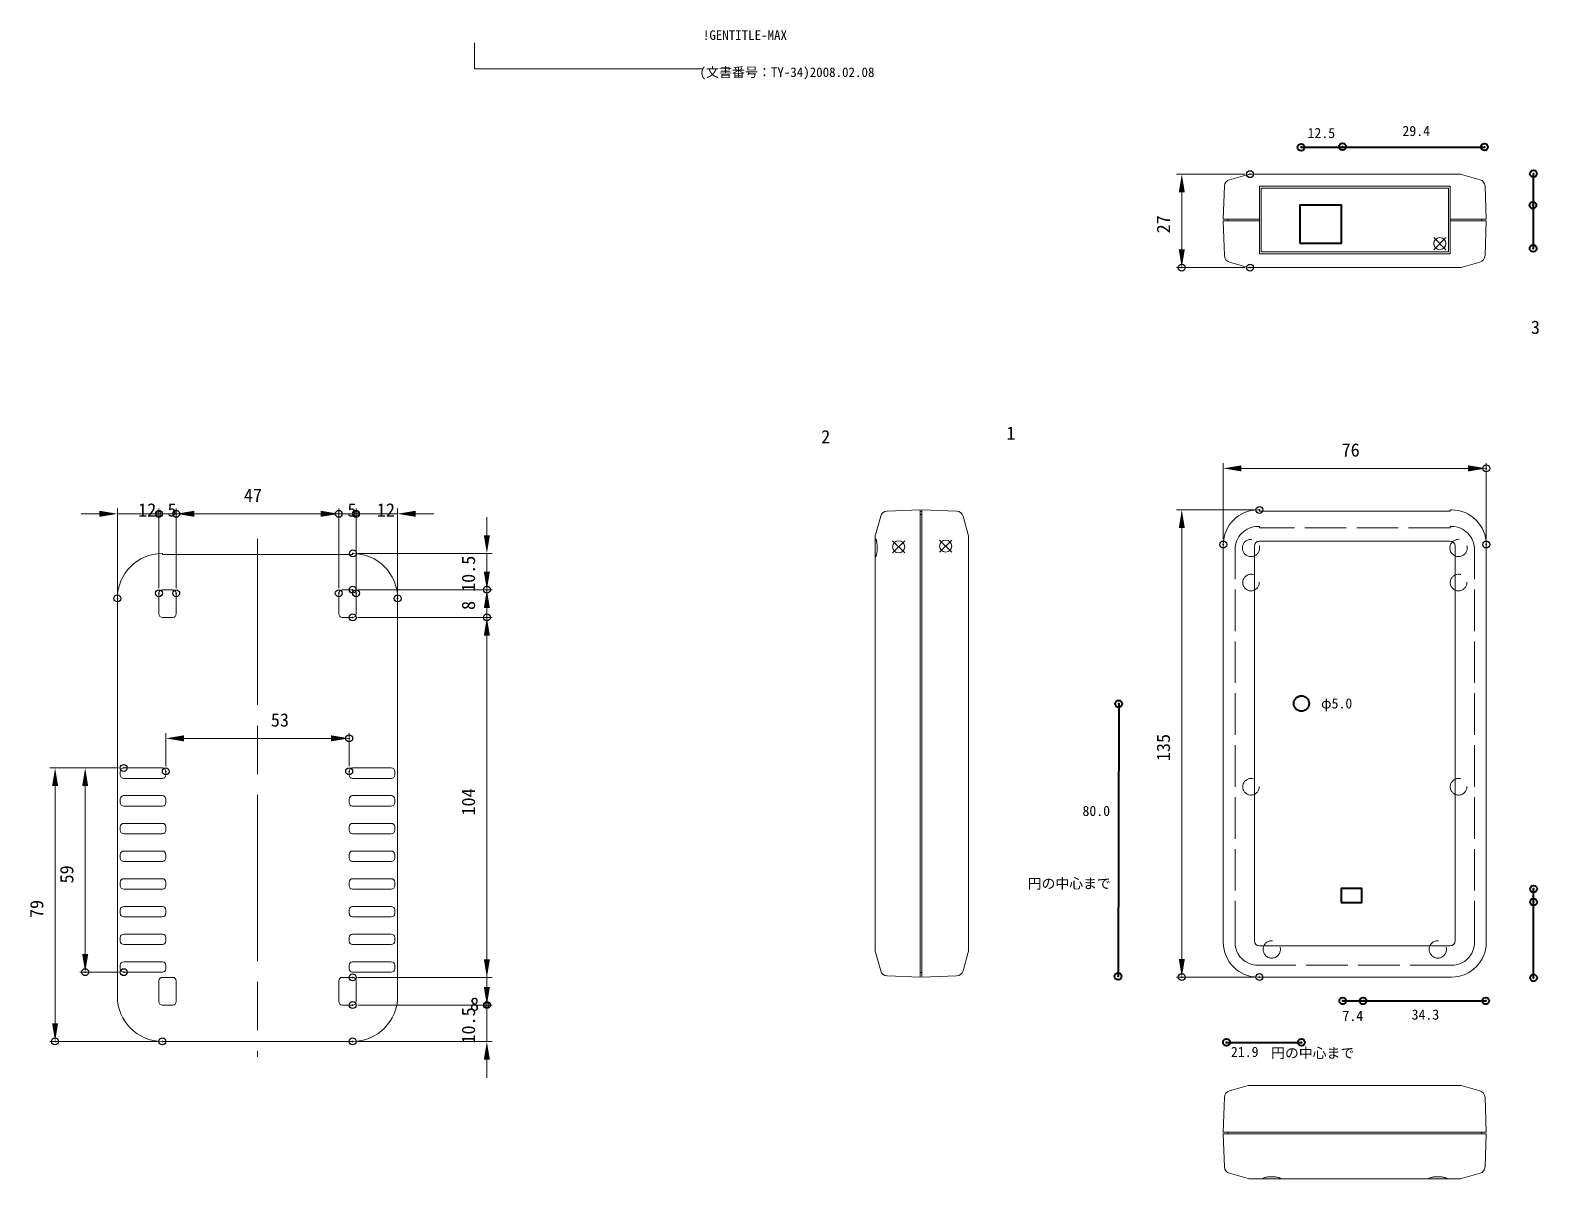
# Model space of a CAD drawing. Units: millimetres at full size, sheet at 1:4. Extents: x -960 to 1181, y -619 to 214.
# Drawn here: x -194.4 to 241.6, y -118.3 to 213.6 of the extents above; entities that cross this region are included whole.
import ezdxf
from ezdxf.enums import TextEntityAlignment as Align

# ---------------------------------------------------------------- set-up
doc = ezdxf.new("R2010")
doc.units = ezdxf.units.MM
doc.header["$LTSCALE"] = 4
doc.header["$PDMODE"] = 32
doc.header["$PDSIZE"] = 2
for name, pattern in [('CHAIN', [18.5, 12, -1.5, 3.5, -1.5]), ('USER2', [9, 6, -0.75, 1.5, -0.75]), ('USER3', [3.75, 3, -0.75])]:
    doc.linetypes.add(name, pattern=pattern)
for name, color, linetype, lineweight in [('0-0_0', 7, 'Continuous', 35), ('0-1_AM_5', 3, 'Continuous', 18), ('0-5_ｼﾘｺﾝｶﾊ__', 7, 'Continuous', 18), ('0-B_AM_7', 4, 'USER2', 18), ('0-D_上ｶﾊ__', 7, 'Continuous', 18), ('0-E_下ｶﾊ__', 2, 'Continuous', 18), ('0-F_ﾊ_ﾈﾙ', 5, 'Continuous', 18), ('1-1_上ｶﾊ__0', 7, 'USER3', 18), ('1-2_AM_12', 4, 'Continuous', 18)]:
    doc.layers.add(name, color=color, linetype=linetype, lineweight=lineweight)
doc.layers.add('0-C_DEFPOINTS', color=7, linetype='Continuous')
doc.styles.add('ＭＳ ゴシック', font='')
doc.styles.get('ＭＳ ゴシック').set_extended_font_data('MS Gothic')

# ---------------------------------------------------------------- blocks, each defined once
blk = doc.blocks.new('TK-A3')
at = {"layer": '0-0_0', "lineweight": 18}
for p, q in [((359, 280), (359, 275)), ((359, 275), (403, 275))]:
    blk.add_line(p, q, dxfattribs=at)
at = {"layer": '0-0_0', "style": 'ＭＳ ゴシック'}
for s, p in [('!GENTITLE-MAX', (403, 280)), ('(文書番号：TY-34)2008.02.08', (402.359, 272.859))]:
    blk.add_text(s, height=1.833, dxfattribs=at).set_placement(p, align=Align.BOTTOM_LEFT)
blk = doc.blocks.new('U183')
at = {"layer": '0-1_AM_5', "color": 7, "style": 'ＭＳ ゴシック'}
blk.add_text('76', height=3.849, dxfattribs=at).set_placement((788.384, 300.166), align=Align.BOTTOM_LEFT)
blk = doc.blocks.new('D26')
at = {"layer": '0-1_AM_5'}
for p, q in [((754.189, 277.422), (754.189, 299.416)), ((759.439, 297.916), (824.939, 297.916)), ((830.189, 277.422), (830.189, 299.416))]:
    blk.add_line(p, q, dxfattribs=at)
at = {"layer": '0-1_AM_5', "color": 7}
for points in [[(759.439, 298.791), (759.439, 297.041), (754.189, 297.916)], [(824.939, 298.791), (824.939, 297.041), (830.189, 297.916)]]:
    blk.add_solid(points, dxfattribs=at)
at = {"layer": '0-C_DEFPOINTS'}
for p in [(830.189, 297.916), (754.189, 275.922), (830.189, 275.922)]:
    blk.add_point(p, dxfattribs=at)
at = {"layer": '0-0_0'}
blk.add_blockref('U183', (0, 0), dxfattribs=at)
blk = doc.blocks.new('U184')
at = {"layer": '0-1_AM_5', "color": 7, "style": 'ＭＳ ゴシック'}
blk.add_text('135', height=3.849, rotation=90, dxfattribs=at).set_placement((739.939, 213.319), align=Align.BOTTOM_LEFT)
blk = doc.blocks.new('D27')
at = {"layer": '0-1_AM_5'}
for p, q in [((763.139, 285.916), (740.689, 285.916)), ((742.189, 280.666), (742.189, 156.166)), ((763.139, 150.916), (740.689, 150.916))]:
    blk.add_line(p, q, dxfattribs=at)
at = {"layer": '0-1_AM_5', "color": 7}
for points in [[(741.314, 280.666), (743.064, 280.666), (742.189, 285.916)], [(741.314, 156.166), (743.064, 156.166), (742.189, 150.916)]]:
    blk.add_solid(points, dxfattribs=at)
at = {"layer": '0-C_DEFPOINTS'}
for p in [(764.639, 285.916), (742.189, 150.916), (764.639, 150.916)]:
    blk.add_point(p, dxfattribs=at)
at = {"layer": '0-0_0'}
blk.add_blockref('U184', (0, 0), dxfattribs=at)
blk = doc.blocks.new('U185')
at = {"layer": '0-1_AM_5', "color": 7, "style": 'ＭＳ ゴシック'}
blk.add_text('27', height=3.849, rotation=90, dxfattribs=at).set_placement((739.939, 365.819), align=Align.BOTTOM_LEFT)
blk = doc.blocks.new('D28')
at = {"layer": '0-1_AM_5'}
for p, q in [((760.42, 382.928), (740.689, 382.928)), ((742.189, 377.678), (742.189, 361.178)), ((760.438, 355.928), (740.689, 355.928))]:
    blk.add_line(p, q, dxfattribs=at)
at = {"layer": '0-1_AM_5', "color": 7}
for points in [[(741.314, 377.678), (743.064, 377.678), (742.189, 382.928)], [(741.314, 361.178), (743.064, 361.178), (742.189, 355.928)]]:
    blk.add_solid(points, dxfattribs=at)
at = {"layer": '0-C_DEFPOINTS'}
for p in [(761.92, 382.928), (742.189, 355.928), (761.938, 355.928)]:
    blk.add_point(p, dxfattribs=at)
at = {"layer": '0-0_0'}
blk.add_blockref('U185', (0, 0), dxfattribs=at)
blk = doc.blocks.new('S17')
at = {"layer": '1-2_AM_12'}
for p, q in [((671.974, 444.341), (675.474, 447.841)), ((671.974, 447.841), (675.474, 444.341))]:
    blk.add_line(p, q, dxfattribs=at)
blk.add_circle((673.724, 446.091), 1.75, dxfattribs=at)
blk = doc.blocks.new('S18')
at = {"layer": '1-2_AM_12'}
for p, q in [((658.374, 444.128), (661.874, 447.628)), ((658.374, 447.628), (661.874, 444.128))]:
    blk.add_line(p, q, dxfattribs=at)
blk.add_circle((660.124, 445.878), 1.75, dxfattribs=at)
blk = doc.blocks.new('S20')
at = {"layer": '1-2_AM_12'}
for p, q in [((777.812, 492.207), (781.312, 495.707)), ((777.812, 495.707), (781.312, 492.207))]:
    blk.add_line(p, q, dxfattribs=at)
blk.add_circle((779.562, 493.957), 1.75, dxfattribs=at)
blk = doc.blocks.new('U146')
at = {"layer": '0-1_AM_5', "color": 7, "style": 'ＭＳ ゴシック'}
blk.add_text('3', height=2.566, dxfattribs=at).set_placement((797.256, 475.683), align=Align.BOTTOM_LEFT)
blk = doc.blocks.new('S22')
at = {"layer": '0-0_0'}
blk.add_blockref('U146', (0, 0), dxfattribs=at)
blk = doc.blocks.new('U147')
at = {"layer": '0-1_AM_5', "color": 7, "style": 'ＭＳ ゴシック'}
blk.add_text('1', height=2.566, dxfattribs=at).set_placement((685.439, 465.762), align=Align.BOTTOM_LEFT)
blk = doc.blocks.new('S23')
at = {"layer": '0-0_0'}
blk.add_blockref('U147', (0, 0), dxfattribs=at)
blk = doc.blocks.new('U148')
at = {"layer": '0-1_AM_5', "color": 7, "style": 'ＭＳ ゴシック'}
blk.add_text('2', height=2.566, dxfattribs=at).set_placement((645.21, 465.038), align=Align.BOTTOM_LEFT)
blk = doc.blocks.new('S24')
at = {"layer": '0-0_0'}
blk.add_blockref('U148', (0, 0), dxfattribs=at)
blk = doc.blocks.new('GENDOT')
at = {"layer": '0-0_0', "lineweight": 18}
blk.add_line((0, 0), (-1, 0), dxfattribs=at)
blk.add_circle((0, 0), 0.125, dxfattribs=at)
blk.add_circle((0, 0), 0.125, dxfattribs=at)
blk = doc.blocks.new('D39')
at = {"layer": '0-1_AM_5'}
for p, q in [((429.262, 284.788), (424.012, 284.788)), ((434.512, 261.843), (434.512, 286.288)), ((434.512, 284.788), (446.512, 284.788)), ((446.512, 263.343), (446.512, 286.288)), ((451.762, 284.788), (457.012, 284.788))]:
    blk.add_line(p, q, dxfattribs=at)
at = {"layer": '0-1_AM_5', "color": 7}
blk.add_solid([(429.262, 285.663), (429.262, 283.913), (434.512, 284.788)], dxfattribs=at)
at = {"layer": '0-C_DEFPOINTS'}
for p in [(446.512, 284.788), (446.512, 261.843), (434.512, 260.343)]:
    blk.add_point(p, dxfattribs=at)
at = {"layer": '0-1_AM_5', "xscale": 5.25, "yscale": 5.25, "rotation": 180}
blk.add_blockref('GENDOT', (446.512, 284.788), dxfattribs=at)
at = {"layer": '0-1_AM_5', "color": 7, "style": 'ＭＳ ゴシック'}
blk.add_text('12', height=3.849, dxfattribs=at).set_placement((440.512, 282.838), align=Align.BOTTOM_LEFT)
blk = doc.blocks.new('D40')
at = {"layer": '0-1_AM_5'}
for p, q in [((441.262, 284.788), (436.012, 284.788)), ((446.512, 263.343), (446.512, 286.288)), ((451.512, 284.788), (446.512, 284.788)), ((451.512, 263.343), (451.512, 286.288)), ((456.762, 284.788), (462.012, 284.788))]:
    blk.add_line(p, q, dxfattribs=at)
at = {"layer": '0-1_AM_5', "color": 7}
blk.add_solid([(456.762, 285.663), (456.762, 283.913), (451.512, 284.788)], dxfattribs=at)
at = {"layer": '0-C_DEFPOINTS'}
for p in [(446.512, 284.788), (446.512, 261.843), (451.512, 261.843)]:
    blk.add_point(p, dxfattribs=at)
at = {"layer": '0-1_AM_5', "xscale": 5.25, "yscale": 5.25}
blk.add_blockref('GENDOT', (446.512, 284.788), dxfattribs=at)
at = {"layer": '0-1_AM_5', "color": 7, "style": 'ＭＳ ゴシック'}
blk.add_text('5', height=3.849, dxfattribs=at).set_placement((449.012, 282.838), align=Align.BOTTOM_LEFT)
blk = doc.blocks.new('U168')
at = {"layer": '0-1_AM_5', "color": 7, "style": 'ＭＳ ゴシック'}
blk.add_text('47', height=3.849, dxfattribs=at).set_placement((471.075, 287.038), align=Align.BOTTOM_LEFT)
blk = doc.blocks.new('D41')
at = {"layer": '0-1_AM_5'}
for p, q in [((451.512, 263.343), (451.512, 286.288)), ((493.262, 284.788), (456.762, 284.788)), ((498.512, 263.343), (498.512, 286.288))]:
    blk.add_line(p, q, dxfattribs=at)
at = {"layer": '0-1_AM_5', "color": 7}
for points in [[(456.762, 285.663), (456.762, 283.913), (451.512, 284.788)], [(493.262, 285.663), (493.262, 283.913), (498.512, 284.788)]]:
    blk.add_solid(points, dxfattribs=at)
at = {"layer": '0-C_DEFPOINTS'}
for p in [(451.512, 284.788), (451.512, 261.843), (498.512, 261.843)]:
    blk.add_point(p, dxfattribs=at)
at = {"layer": '0-0_0'}
blk.add_blockref('U168', (0, 0), dxfattribs=at)
blk = doc.blocks.new('D42')
at = {"layer": '0-1_AM_5'}
for p, q in [((493.262, 284.788), (488.012, 284.788)), ((498.512, 263.343), (498.512, 286.288)), ((503.512, 284.788), (498.512, 284.788)), ((503.512, 263.343), (503.512, 286.288)), ((508.762, 284.788), (514.012, 284.788))]:
    blk.add_line(p, q, dxfattribs=at)
at = {"layer": '0-1_AM_5', "color": 7}
blk.add_solid([(493.262, 285.663), (493.262, 283.913), (498.512, 284.788)], dxfattribs=at)
at = {"layer": '0-C_DEFPOINTS'}
for p in [(498.512, 284.788), (498.512, 261.843), (503.512, 261.843)]:
    blk.add_point(p, dxfattribs=at)
at = {"layer": '0-1_AM_5', "xscale": 5.25, "yscale": 5.25, "rotation": 180}
blk.add_blockref('GENDOT', (503.512, 284.788), dxfattribs=at)
at = {"layer": '0-1_AM_5', "color": 7, "style": 'ＭＳ ゴシック'}
blk.add_text('5', height=3.849, dxfattribs=at).set_placement((501.012, 282.838), align=Align.BOTTOM_LEFT)
blk = doc.blocks.new('D43')
at = {"layer": '0-1_AM_5'}
for p, q in [((498.262, 284.788), (493.012, 284.788)), ((503.512, 263.343), (503.512, 286.288)), ((515.512, 284.788), (503.512, 284.788)), ((515.512, 261.843), (515.512, 286.288)), ((520.762, 284.788), (526.012, 284.788))]:
    blk.add_line(p, q, dxfattribs=at)
at = {"layer": '0-1_AM_5', "color": 7}
blk.add_solid([(520.762, 285.663), (520.762, 283.913), (515.512, 284.788)], dxfattribs=at)
at = {"layer": '0-C_DEFPOINTS'}
for p in [(503.512, 284.788), (503.512, 261.843), (515.512, 260.343)]:
    blk.add_point(p, dxfattribs=at)
at = {"layer": '0-1_AM_5', "xscale": 5.25, "yscale": 5.25}
blk.add_blockref('GENDOT', (503.512, 284.788), dxfattribs=at)
at = {"layer": '0-1_AM_5', "color": 7, "style": 'ＭＳ ゴシック'}
blk.add_text('12', height=3.849, dxfattribs=at).set_placement((509.512, 282.838), align=Align.BOTTOM_LEFT)
blk = doc.blocks.new('U169')
at = {"layer": '0-1_AM_5', "color": 7, "style": 'ＭＳ ゴシック'}
blk.add_text('10.5', height=3.849, rotation=90, dxfattribs=at).set_placement((539.064, 262.209), align=Align.BOTTOM_LEFT)
blk = doc.blocks.new('D44')
at = {"layer": '0-1_AM_5'}
for p, q in [((541.314, 278.593), (541.314, 283.843)), ((504.113, 273.343), (542.814, 273.343)), ((541.314, 273.343), (541.314, 262.843)), ((504.012, 262.843), (542.814, 262.843)), ((541.314, 257.593), (541.314, 252.343))]:
    blk.add_line(p, q, dxfattribs=at)
at = {"layer": '0-1_AM_5', "color": 7}
for points in [[(540.439, 278.593), (542.189, 278.593), (541.314, 273.343)], [(540.439, 257.593), (542.189, 257.593), (541.314, 262.843)]]:
    blk.add_solid(points, dxfattribs=at)
at = {"layer": '0-C_DEFPOINTS'}
for p in [(502.613, 273.343), (502.512, 262.843), (541.314, 262.843)]:
    blk.add_point(p, dxfattribs=at)
at = {"layer": '0-0_0'}
blk.add_blockref('U169', (0, 0), dxfattribs=at)
blk = doc.blocks.new('U170')
at = {"layer": '0-1_AM_5', "color": 7, "style": 'ＭＳ ゴシック'}
blk.add_text('79', height=3.849, rotation=90, dxfattribs=at).set_placement((414.262, 167.98), align=Align.BOTTOM_LEFT)
blk = doc.blocks.new('D45')
at = {"layer": '0-1_AM_5'}
for p, q in [((434.854, 211.343), (415.012, 211.343)), ((416.512, 206.093), (416.512, 137.593)), ((446.012, 132.343), (415.012, 132.343))]:
    blk.add_line(p, q, dxfattribs=at)
at = {"layer": '0-1_AM_5', "color": 7}
for points in [[(415.637, 206.093), (417.387, 206.093), (416.512, 211.343)], [(415.637, 137.593), (417.387, 137.593), (416.512, 132.343)]]:
    blk.add_solid(points, dxfattribs=at)
at = {"layer": '0-C_DEFPOINTS'}
for p in [(436.354, 211.343), (416.512, 132.343), (447.512, 132.343)]:
    blk.add_point(p, dxfattribs=at)
at = {"layer": '0-0_0'}
blk.add_blockref('U170', (0, 0), dxfattribs=at)
blk = doc.blocks.new('U171')
at = {"layer": '0-1_AM_5', "color": 7, "style": 'ＭＳ ゴシック'}
blk.add_text('59', height=3.849, rotation=90, dxfattribs=at).set_placement((422.953, 177.98), align=Align.BOTTOM_LEFT)
blk = doc.blocks.new('D46')
at = {"layer": '0-1_AM_5'}
for p, q in [((434.854, 211.343), (423.703, 211.343)), ((425.203, 206.093), (425.203, 157.593)), ((434.854, 152.343), (423.703, 152.343))]:
    blk.add_line(p, q, dxfattribs=at)
at = {"layer": '0-1_AM_5', "color": 7}
for points in [[(424.328, 206.093), (426.078, 206.093), (425.203, 211.343)], [(424.328, 157.593), (426.078, 157.593), (425.203, 152.343)]]:
    blk.add_solid(points, dxfattribs=at)
at = {"layer": '0-C_DEFPOINTS'}
for p in [(436.354, 211.343), (425.203, 152.343), (436.354, 152.343)]:
    blk.add_point(p, dxfattribs=at)
at = {"layer": '0-0_0'}
blk.add_blockref('U171', (0, 0), dxfattribs=at)
blk = doc.blocks.new('U172')
at = {"layer": '0-1_AM_5', "color": 7, "style": 'ＭＳ ゴシック'}
blk.add_text('53', height=3.849, dxfattribs=at).set_placement((478.877, 222.147), align=Align.BOTTOM_LEFT)
blk = doc.blocks.new('D47')
at = {"layer": '0-1_AM_5'}
for p, q in [((448.512, 211.843), (448.512, 221.397)), ((453.762, 219.897), (496.262, 219.897)), ((501.512, 211.843), (501.512, 221.397))]:
    blk.add_line(p, q, dxfattribs=at)
at = {"layer": '0-1_AM_5', "color": 7}
for points in [[(453.762, 220.772), (453.762, 219.022), (448.512, 219.897)], [(496.262, 220.772), (496.262, 219.022), (501.512, 219.897)]]:
    blk.add_solid(points, dxfattribs=at)
at = {"layer": '0-C_DEFPOINTS'}
for p in [(501.512, 219.897), (448.512, 210.343), (501.512, 210.343)]:
    blk.add_point(p, dxfattribs=at)
at = {"layer": '0-0_0'}
blk.add_blockref('U172', (0, 0), dxfattribs=at)
blk = doc.blocks.new('U173')
at = {"layer": '0-1_AM_5', "color": 7, "style": 'ＭＳ ゴシック'}
blk.add_text('8', height=3.849, rotation=90, dxfattribs=at).set_placement((539.064, 257.006), align=Align.BOTTOM_LEFT)
blk = doc.blocks.new('D48')
at = {"layer": '0-1_AM_5'}
for p, q in [((541.314, 268.093), (541.314, 273.343)), ((504.012, 262.843), (542.814, 262.843)), ((541.314, 262.843), (541.314, 254.843)), ((504.012, 254.843), (542.814, 254.843)), ((541.314, 249.593), (541.314, 244.343))]:
    blk.add_line(p, q, dxfattribs=at)
at = {"layer": '0-1_AM_5', "color": 7}
for points in [[(540.439, 268.093), (542.189, 268.093), (541.314, 262.843)], [(540.439, 249.593), (542.189, 249.593), (541.314, 254.843)]]:
    blk.add_solid(points, dxfattribs=at)
at = {"layer": '0-C_DEFPOINTS'}
for p in [(502.512, 262.843), (502.512, 254.843), (541.314, 254.843)]:
    blk.add_point(p, dxfattribs=at)
at = {"layer": '0-0_0'}
blk.add_blockref('U173', (0, 0), dxfattribs=at)
blk = doc.blocks.new('U174')
at = {"layer": '0-1_AM_5', "color": 7, "style": 'ＭＳ ゴシック'}
blk.add_text('104', height=3.849, rotation=90, dxfattribs=at).set_placement((539.064, 197.593), align=Align.BOTTOM_LEFT)
blk = doc.blocks.new('D49')
at = {"layer": '0-1_AM_5'}
for p, q in [((504.012, 254.843), (542.814, 254.843)), ((541.314, 156.093), (541.314, 249.593)), ((504.012, 150.843), (542.814, 150.843))]:
    blk.add_line(p, q, dxfattribs=at)
at = {"layer": '0-1_AM_5', "color": 7}
for points in [[(540.439, 249.593), (542.189, 249.593), (541.314, 254.843)], [(540.439, 156.093), (542.189, 156.093), (541.314, 150.843)]]:
    blk.add_solid(points, dxfattribs=at)
at = {"layer": '0-C_DEFPOINTS'}
for p in [(502.512, 254.843), (541.314, 254.843), (502.512, 150.843)]:
    blk.add_point(p, dxfattribs=at)
at = {"layer": '0-0_0'}
blk.add_blockref('U174', (0, 0), dxfattribs=at)
blk = doc.blocks.new('D50')
at = {"layer": '0-1_AM_5'}
for p, q in [((541.314, 156.093), (541.314, 161.343)), ((504.012, 150.843), (542.814, 150.843)), ((541.314, 150.843), (541.314, 142.843)), ((504.012, 142.843), (542.814, 142.843)), ((541.314, 137.593), (541.314, 132.343))]:
    blk.add_line(p, q, dxfattribs=at)
at = {"layer": '0-1_AM_5', "color": 7}
blk.add_solid([(540.439, 156.093), (542.189, 156.093), (541.314, 150.843)], dxfattribs=at)
at = {"layer": '0-C_DEFPOINTS'}
for p in [(502.512, 150.843), (502.512, 142.843), (541.314, 142.843)]:
    blk.add_point(p, dxfattribs=at)
at = {"layer": '0-1_AM_5', "xscale": 5.25, "yscale": 5.25, "rotation": 90}
blk.add_blockref('GENDOT', (541.314, 142.843), dxfattribs=at)
at = {"layer": '0-1_AM_5', "color": 7, "style": 'ＭＳ ゴシック'}
blk.add_text('8', height=3.849, dxfattribs=at).set_placement((536.439, 140.018), align=Align.BOTTOM_LEFT)
blk = doc.blocks.new('U175')
at = {"layer": '0-1_AM_5', "color": 7, "style": 'ＭＳ ゴシック'}
blk.add_text('10.5', height=3.849, rotation=90, dxfattribs=at).set_placement((539.064, 131.709), align=Align.BOTTOM_LEFT)
blk = doc.blocks.new('D51')
at = {"layer": '0-1_AM_5'}
for p, q in [((541.314, 148.093), (541.314, 153.343)), ((504.012, 142.843), (542.814, 142.843)), ((541.314, 132.343), (541.314, 142.843)), ((504.012, 132.343), (542.814, 132.343)), ((541.314, 127.093), (541.314, 121.843))]:
    blk.add_line(p, q, dxfattribs=at)
at = {"layer": '0-1_AM_5', "color": 7}
for points in [[(540.439, 148.093), (542.189, 148.093), (541.314, 142.843)], [(540.439, 127.093), (542.189, 127.093), (541.314, 132.343)]]:
    blk.add_solid(points, dxfattribs=at)
at = {"layer": '0-C_DEFPOINTS'}
for p in [(502.512, 142.843), (541.314, 142.843), (502.512, 132.343)]:
    blk.add_point(p, dxfattribs=at)
at = {"layer": '0-0_0'}
blk.add_blockref('U175', (0, 0), dxfattribs=at)

msp = doc.modelspace()

# ---------------------------------------------------------------- linework, layer by layer
at = {"layer": '0-0_0'}
for p, q in [((172.824, 179.873), (226.072, 179.873)), ((240, 172.059), (240, 150.658)), ((120.207, 19.149), (120.023, -59.562)), ((239.992, -34.635), (239.992, -60.2)), ((184.978, -66.863), (226.156, -66.863)), ((151.041, -78.848), (172.866, -78.848))]:
    msp.add_line(p, q, dxfattribs=at)
for points in [[(172.553, 152.107), (184.553, 152.107), (184.553, 163.107), (172.553, 163.107)], [(184.484, -38.424), (190.484, -38.424), (190.484, -34.424), (184.484, -34.424)]]:
    msp.add_lwpolyline(points, close=True, dxfattribs=at)
msp.add_circle((173.009, 19.065), 2.221, dxfattribs=at)
for p in [(172.909, 179.788), (184.883, 179.958), (225.902, 179.873), (240.085, 172.144), (239.915, 163.057), (240, 150.573), (120.207, 18.965), (240.111, -34.516), (240.111, -38.321), (120.023, -59.746), (240.111, -60.2), (190.827, -66.863), (226.273, -66.863), (151.359, -78.848), (173.025, -78.848)]:
    msp.add_point(p, dxfattribs=at)
at = {"layer": '0-0_0', "color": 4}
msp.add_point((184.978, -66.863), dxfattribs=at)
at = {"layer": '0-5_ｼﾘｺﾝｶﾊ__'}
for p, q in [((-156.243, 62.134), (-156.243, 62.334)), ((-169.243, -65.566), (-169.243, 49.434)), ((-157.243, 44.934), (-157.243, 50.934)), ((-153.243, 51.934), (-156.243, 51.934)), ((-152.243, 50.934), (-152.243, 44.934)), ((-105.243, 44.934), (-105.243, 50.934)), ((-101.243, 51.934), (-104.243, 51.934)), ((-100.243, 50.934), (-100.243, 44.934)), ((-88.243, 49.434), (-88.243, -65.566)), ((-153.243, 43.934), (-156.243, 43.934)), ((-101.243, 43.934), (-104.243, 43.934)), ((-167.402, 0.434), (-156.243, 0.434)), ((-101.243, 0.434), (-90.085, 0.434)), ((-168.402, -1.566), (-168.402, -0.566)), ((-156.243, -2.566), (-167.402, -2.566)), ((-155.243, -1.566), (-155.243, -0.566)), ((-102.243, -1.566), (-102.243, -0.566)), ((-90.085, -2.566), (-101.243, -2.566)), ((-89.085, -1.566), (-89.085, -0.566)), ((-168.402, -9.566), (-168.402, -8.566)), ((-167.402, -7.566), (-156.243, -7.566)), ((-155.243, -9.566), (-155.243, -8.566)), ((-102.243, -9.566), (-102.243, -8.566)), ((-101.243, -7.566), (-90.085, -7.566)), ((-89.085, -9.566), (-89.085, -8.566)), ((-156.243, -10.566), (-167.402, -10.566)), ((-90.085, -10.566), (-101.243, -10.566)), ((-168.402, -17.566), (-168.402, -16.566)), ((-167.402, -15.566), (-156.243, -15.566)), ((-155.243, -17.566), (-155.243, -16.566)), ((-102.243, -17.566), (-102.243, -16.566)), ((-101.243, -15.566), (-90.085, -15.566)), ((-89.085, -17.566), (-89.085, -16.566)), ((-156.243, -18.566), (-167.402, -18.566)), ((-90.085, -18.566), (-101.243, -18.566)), ((-168.402, -25.566), (-168.402, -24.566)), ((-167.402, -23.566), (-156.243, -23.566)), ((-155.243, -25.566), (-155.243, -24.566)), ((-102.243, -25.566), (-102.243, -24.566)), ((-101.243, -23.566), (-90.085, -23.566)), ((-89.085, -25.566), (-89.085, -24.566)), ((-156.243, -26.566), (-167.402, -26.566)), ((-90.085, -26.566), (-101.243, -26.566)), ((-168.402, -33.566), (-168.402, -32.566)), ((-167.402, -31.566), (-156.243, -31.566)), ((-156.243, -34.566), (-167.402, -34.566)), ((-155.243, -33.566), (-155.243, -32.566)), ((-102.243, -33.566), (-102.243, -32.566)), ((-101.243, -31.566), (-90.085, -31.566)), ((-90.085, -34.566), (-101.243, -34.566)), ((-89.085, -33.566), (-89.085, -32.566)), ((-168.402, -41.566), (-168.402, -40.566)), ((-167.402, -39.566), (-156.243, -39.566)), ((-156.243, -42.566), (-167.402, -42.566)), ((-155.243, -41.566), (-155.243, -40.566)), ((-102.243, -41.566), (-102.243, -40.566)), ((-101.243, -39.566), (-90.085, -39.566)), ((-90.085, -42.566), (-101.243, -42.566)), ((-89.085, -41.566), (-89.085, -40.566)), ((-167.402, -47.566), (-156.243, -47.566)), ((-101.243, -47.566), (-90.085, -47.566)), ((-168.402, -49.566), (-168.402, -48.566)), ((-156.243, -50.566), (-167.402, -50.566)), ((-155.243, -49.566), (-155.243, -48.566)), ((-102.243, -49.566), (-102.243, -48.566)), ((-90.085, -50.566), (-101.243, -50.566)), ((-89.085, -49.566), (-89.085, -48.566)), ((-168.402, -57.566), (-168.402, -56.566)), ((-167.402, -55.566), (-156.243, -55.566)), ((-155.243, -57.566), (-155.243, -56.566)), ((-102.243, -57.566), (-102.243, -56.566)), ((-101.243, -55.566), (-90.085, -55.566)), ((-89.085, -57.566), (-89.085, -56.566)), ((-156.243, -58.566), (-167.402, -58.566)), ((-153.243, -60.066), (-156.243, -60.066)), ((-101.243, -60.066), (-104.243, -60.066)), ((-90.085, -58.566), (-101.243, -58.566)), ((-157.243, -67.066), (-157.243, -61.066)), ((-152.243, -61.066), (-152.243, -67.066)), ((-105.243, -67.066), (-105.243, -61.066)), ((-100.243, -61.066), (-100.243, -67.066)), ((-153.243, -68.066), (-156.243, -68.066)), ((-101.243, -68.066), (-104.243, -68.066)), ((-101.243, -78.566), (-156.243, -78.566))]:
    msp.add_line(p, q, dxfattribs=at)
msp.add_lwpolyline([(-156.243, 62.134), (-101.243, 62.134), (-101.243, 62.334)], dxfattribs=at)
for centre, radius, start, end in [((-156.243, 49.434), 13, 90.44416, 180), ((-156.343, 62.334), 0.1, 0, 90.44416), ((-101.143, 62.334), 0.1, 89.55584, 180), ((-101.243, 49.434), 13, 0, 89.55584), ((-156.243, 50.934), 1, 90, 180), ((-153.243, 50.934), 1, 0, 90), ((-104.243, 50.934), 1, 90, 180), ((-101.243, 50.934), 1, 0, 90), ((-156.243, 44.934), 1, 180, 270), ((-153.243, 44.934), 1, 270, 0), ((-104.243, 44.934), 1, 180, 270), ((-101.243, 44.934), 1, 270, 0), ((-167.402, -0.566), 1, 90, 180), ((-156.243, -0.566), 1, 0, 90), ((-101.243, -0.566), 1, 90, 180), ((-90.085, -0.566), 1, 0, 90), ((-167.402, -1.566), 1, 180, 270), ((-156.243, -1.566), 1, 270, 0), ((-101.243, -1.566), 1, 180, 270), ((-90.085, -1.566), 1, 270, 0), ((-167.402, -8.566), 1, 90, 180), ((-156.243, -8.566), 1, 0, 90), ((-101.243, -8.566), 1, 90, 180), ((-90.085, -8.566), 1, 0, 90), ((-167.402, -9.566), 1, 180, 270), ((-156.243, -9.566), 1, 270, 0), ((-101.243, -9.566), 1, 180, 270), ((-90.085, -9.566), 1, 270, 0), ((-167.402, -16.566), 1, 90, 180), ((-156.243, -16.566), 1, 0, 90), ((-101.243, -16.566), 1, 90, 180), ((-90.085, -16.566), 1, 0, 90), ((-167.402, -17.566), 1, 180, 270), ((-156.243, -17.566), 1, 270, 0), ((-101.243, -17.566), 1, 180, 270), ((-90.085, -17.566), 1, 270, 0), ((-167.402, -24.566), 1, 90, 180), ((-167.402, -25.566), 1, 180, 270), ((-156.243, -24.566), 1, 0, 90), ((-156.243, -25.566), 1, 270, 0), ((-101.243, -24.566), 1, 90, 180), ((-101.243, -25.566), 1, 180, 270), ((-90.085, -24.566), 1, 0, 90), ((-90.085, -25.566), 1, 270, 0), ((-167.402, -32.566), 1, 90, 180), ((-167.402, -33.566), 1, 180, 270), ((-156.243, -32.566), 1, 0, 90), ((-156.243, -33.566), 1, 270, 0), ((-101.243, -32.566), 1, 90, 180), ((-101.243, -33.566), 1, 180, 270), ((-90.085, -32.566), 1, 0, 90), ((-90.085, -33.566), 1, 270, 0), ((-167.402, -40.566), 1, 90, 180), ((-167.402, -41.566), 1, 180, 270), ((-156.243, -40.566), 1, 0, 90), ((-156.243, -41.566), 1, 270, 0), ((-101.243, -40.566), 1, 90, 180), ((-101.243, -41.566), 1, 180, 270), ((-90.085, -40.566), 1, 0, 90), ((-90.085, -41.566), 1, 270, 0), ((-167.402, -48.566), 1, 90, 180), ((-156.243, -48.566), 1, 0, 90), ((-101.243, -48.566), 1, 90, 180), ((-90.085, -48.566), 1, 0, 90), ((-167.402, -49.566), 1, 180, 270), ((-156.243, -49.566), 1, 270, 0), ((-101.243, -49.566), 1, 180, 270), ((-90.085, -49.566), 1, 270, 0), ((-167.402, -56.566), 1, 90, 180), ((-156.243, -56.566), 1, 0, 90), ((-101.243, -56.566), 1, 90, 180), ((-90.085, -56.566), 1, 0, 90), ((-167.402, -57.566), 1, 180, 270), ((-156.243, -61.066), 1, 90, 180), ((-156.243, -57.566), 1, 270, 0), ((-153.243, -61.066), 1, 0, 90), ((-104.243, -61.066), 1, 90, 180), ((-101.243, -57.566), 1, 180, 270), ((-101.243, -61.066), 1, 0, 90), ((-90.085, -57.566), 1, 270, 0), ((-156.243, -65.566), 13, 180, 270), ((-156.243, -67.066), 1, 180, 270), ((-153.243, -67.066), 1, 270, 0), ((-104.243, -67.066), 1, 180, 270), ((-101.243, -65.566), 13, 270, 0), ((-101.243, -67.066), 1, 270, 0)]:
    msp.add_arc(centre, radius, start, end, dxfattribs=at)
at = {"layer": '0-B_AM_7', "linetype": 'CHAIN'}
msp.add_line((-128.743, 66.634), (-128.743, -83.066), dxfattribs=at)
at = {"layer": '0-D_上ｶﾊ__'}
for p, q in [((150.785, 148.475), (150.434, 158.518)), ((150.434, 158.518), (160.884, 158.518)), ((160.884, 159.018), (160.884, 149.018)), ((215.984, 159.018), (215.984, 149.018)), ((215.984, 158.518), (226.434, 158.518)), ((226.083, 148.475), (226.434, 158.518)), ((215.984, 149.018), (160.884, 149.018)), ((152.239, 146.62), (157.638, 145.094)), ((158.182, 145.018), (218.685, 145.018)), ((224.628, 146.62), (219.229, 145.094)), ((63.298, 75.006), (73.349, 74.655)), ((63.298, 75.006), (63.298, 65.012)), ((160.434, 75.006), (160.884, 75.006)), ((215.984, 74.675), (215.984, 75.006)), ((216.434, 75.006), (215.984, 75.006)), ((76.723, 67.801), (75.204, 73.198)), ((160.436, 70.203), (160.884, 70.203)), ((160.884, 69.872), (160.884, 70.203)), ((216.432, 70.203), (215.984, 70.203)), ((215.984, 69.872), (215.984, 70.203)), ((160.934, 66.006), (215.934, 66.006)), ((63.298, 65.012), (63.298, -50)), ((150.434, -49.994), (150.434, 65.006)), ((159.434, -49.494), (159.434, 64.506)), ((217.434, -49.494), (217.434, 64.506)), ((226.434, -49.994), (226.434, 65.006)), ((63.298, -50), (63.298, -59.994)), ((76.798, -49.601), (76.798, -52.245)), ((215.934, -50.994), (160.934, -50.994)), ((75.204, -58.186), (76.723, -52.789)), ((73.349, -59.643), (63.298, -59.994)), ((216.434, -59.994), (160.434, -59.994)), ((152.239, -92.885), (157.638, -91.358)), ((158.182, -91.283), (218.685, -91.283)), ((224.628, -92.885), (219.229, -91.358)), ((150.785, -94.739), (150.434, -104.783)), ((226.083, -94.739), (226.434, -104.783)), ((150.434, -104.783), (226.434, -104.783))]:
    msp.add_line(p, q, dxfattribs=at)
for points in [[(215.984, 74.675), (160.884, 74.675), (160.884, 75.006)], [(76.798, 67.258), (76.798, 64.614), (76.798, -49.601)]]:
    msp.add_lwpolyline(points, dxfattribs=at)
for centre, radius, start, end in [((152.783, 148.545), 2, 182, 254.21328), ((224.084, 148.545), 2, 285.78672, 358), ((158.182, 147.018), 2, 254.21328, 270), ((218.685, 147.018), 2, 270, 285.78672), ((73.279, 72.657), 2, 15.71533, 88), ((160.434, 65.006), 10, 90, 180), ((216.434, 65.006), 10, 0, 90), ((74.798, 67.258), 2, 0, 15.76907), ((160.934, 64.506), 1.5, 90, 180), ((215.934, 64.506), 1.5, 0, 90), ((74.798, -52.245), 2, 344.23093, 0), ((160.434, -49.994), 10, 180, 270), ((160.934, -49.494), 1.5, 180, 270), ((215.934, -49.494), 1.5, 270, 0), ((216.434, -49.994), 10, 270, 0), ((73.279, -57.644), 2, 272, 344.28468), ((158.182, -93.283), 2, 90, 105.78672), ((218.685, -93.283), 2, 74.21328, 90), ((152.783, -94.809), 2, 105.78672, 178), ((224.084, -94.809), 2, 2, 74.21328)]:
    msp.add_arc(centre, radius, start, end, dxfattribs=at)
at = {"layer": '0-E_下ｶﾊ__'}
for p, q in [((152.222, 170.416), (157.621, 171.943)), ((158.165, 172.018), (218.703, 172.018)), ((224.646, 170.416), (219.247, 171.943)), ((150.434, 159.018), (150.767, 168.562)), ((160.884, 159.018), (160.884, 168.518)), ((215.984, 168.518), (160.884, 168.518)), ((215.984, 159.018), (215.984, 168.518)), ((226.434, 159.018), (226.101, 168.562)), ((150.434, 159.018), (160.884, 159.018)), ((151.734, 159.018), (151.734, 158.518)), ((215.984, 159.018), (226.434, 159.018)), ((225.134, 158.518), (225.134, 159.018)), ((53.247, 74.673), (62.798, 75.006)), ((62.798, -59.994), (62.798, 75.006)), ((51.392, 73.216), (49.873, 67.819)), ((62.798, 73.706), (63.298, 73.706)), ((49.798, 66.632), (49.798, 67.275)), ((49.798, 66.632), (49.798, 61.32)), ((49.798, -49.618), (49.798, 61.32)), ((49.798, -52.263), (49.798, -49.618)), ((49.873, -52.806), (51.392, -58.203)), ((62.798, -59.994), (53.247, -59.66)), ((62.798, -58.694), (63.298, -58.694)), ((150.434, -105.283), (226.434, -105.283)), ((150.434, -105.283), (150.767, -114.826)), ((151.734, -105.283), (151.734, -104.783)), ((225.134, -105.283), (225.134, -104.783)), ((226.434, -105.283), (226.101, -114.826)), ((152.222, -116.681), (157.621, -118.207)), ((224.646, -116.681), (219.247, -118.207)), ((158.165, -118.283), (218.703, -118.283))]:
    msp.add_line(p, q, dxfattribs=at)
for points in [[(49.866, 66.706), (49.861, 66.706), (49.856, 66.706), (49.851, 66.706), (49.846, 66.705), (49.842, 66.704), (49.837, 66.703), (49.833, 66.701), (49.829, 66.7), (49.826, 66.698), (49.822, 66.695), (49.819, 66.693), (49.816, 66.69), (49.813, 66.686), (49.81, 66.683), (49.808, 66.679), (49.806, 66.675), (49.804, 66.671), (49.803, 66.666), (49.801, 66.661), (49.8, 66.656), (49.799, 66.65), (49.799, 66.645), (49.798, 66.639), (49.798, 66.632)], [(50.386, 64.628), (50.374, 64.774), (50.361, 64.917), (50.346, 65.057), (50.331, 65.194), (50.315, 65.327), (50.298, 65.456), (50.281, 65.58), (50.262, 65.699), (50.243, 65.813), (50.223, 65.922), (50.202, 66.024), (50.18, 66.121), (50.157, 66.21), (50.134, 66.293), (50.11, 66.369), (50.086, 66.437), (50.061, 66.498), (50.035, 66.552), (50.008, 66.598), (49.981, 66.635), (49.953, 66.665), (49.925, 66.687), (49.896, 66.701), (49.866, 66.706)], [(49.798, 61.32), (49.798, 61.322), (49.799, 61.325), (49.799, 61.328), (49.8, 61.331), (49.801, 61.334), (49.803, 61.337), (49.805, 61.341), (49.807, 61.345), (49.809, 61.349), (49.811, 61.353), (49.814, 61.358), (49.817, 61.362), (49.821, 61.367), (49.824, 61.372), (49.828, 61.377), (49.832, 61.383), (49.836, 61.388), (49.841, 61.394), (49.846, 61.4), (49.851, 61.406), (49.856, 61.412), (49.862, 61.418), (49.867, 61.425), (49.873, 61.432)], [(49.873, 61.432), (49.917, 61.486), (49.961, 61.55), (50.003, 61.623), (50.043, 61.706), (50.082, 61.797), (50.12, 61.897), (50.156, 62.005), (50.19, 62.121), (50.222, 62.244), (50.252, 62.375), (50.279, 62.512), (50.304, 62.655), (50.327, 62.804), (50.347, 62.958), (50.364, 63.116), (50.379, 63.278), (50.39, 63.444), (50.399, 63.611), (50.404, 63.781), (50.407, 63.951), (50.406, 64.122), (50.403, 64.292), (50.396, 64.461), (50.386, 64.628)], [(161.859, -118.207), (161.957, -118.133), (162.082, -118.062), (162.232, -117.995), (162.407, -117.933), (162.605, -117.875), (162.824, -117.824), (163.062, -117.78), (163.316, -117.742), (163.583, -117.713), (163.861, -117.691), (164.146, -117.678), (164.435, -117.674), (164.723, -117.678), (165.008, -117.691), (165.286, -117.713), (165.553, -117.742), (165.807, -117.78), (166.044, -117.824), (166.263, -117.876), (166.461, -117.933), (166.635, -117.995), (166.786, -118.062), (166.911, -118.133), (167.009, -118.207)], [(215.009, -118.207), (214.911, -118.133), (214.786, -118.062), (214.635, -117.995), (214.46, -117.933), (214.262, -117.875), (214.043, -117.824), (213.806, -117.78), (213.552, -117.742), (213.285, -117.713), (213.007, -117.691), (212.722, -117.678), (212.433, -117.674), (212.144, -117.678), (211.859, -117.691), (211.582, -117.713), (211.314, -117.742), (211.061, -117.78), (210.823, -117.824), (210.604, -117.876), (210.407, -117.933), (210.232, -117.995), (210.082, -118.062), (209.957, -118.133), (209.859, -118.207)], [(161.747, -118.283), (161.75, -118.283), (161.752, -118.282), (161.755, -118.281), (161.758, -118.28), (161.761, -118.279), (161.765, -118.278), (161.768, -118.276), (161.772, -118.274), (161.776, -118.272), (161.781, -118.269), (161.785, -118.266), (161.79, -118.263), (161.794, -118.26), (161.799, -118.256), (161.805, -118.253), (161.81, -118.249), (161.815, -118.244), (161.821, -118.24), (161.827, -118.235), (161.833, -118.23), (161.839, -118.225), (161.846, -118.219), (161.852, -118.213), (161.859, -118.207)], [(167.009, -118.207), (167.015, -118.213), (167.022, -118.219), (167.028, -118.225), (167.035, -118.23), (167.041, -118.235), (167.046, -118.24), (167.052, -118.244), (167.058, -118.249), (167.063, -118.253), (167.068, -118.256), (167.073, -118.26), (167.078, -118.263), (167.083, -118.266), (167.087, -118.269), (167.091, -118.272), (167.095, -118.274), (167.099, -118.276), (167.103, -118.278), (167.106, -118.279), (167.109, -118.28), (167.112, -118.281), (167.115, -118.282), (167.118, -118.283), (167.12, -118.283)], [(209.859, -118.207), (209.852, -118.213), (209.846, -118.219), (209.839, -118.225), (209.833, -118.23), (209.827, -118.235), (209.821, -118.24), (209.815, -118.244), (209.81, -118.249), (209.805, -118.253), (209.799, -118.256), (209.794, -118.26), (209.79, -118.263), (209.785, -118.266), (209.781, -118.269), (209.776, -118.272), (209.772, -118.274), (209.769, -118.276), (209.765, -118.278), (209.761, -118.279), (209.758, -118.28), (209.755, -118.281), (209.752, -118.282), (209.75, -118.283), (209.747, -118.283)], [(215.12, -118.283), (215.118, -118.283), (215.115, -118.282), (215.112, -118.281), (215.109, -118.28), (215.106, -118.279), (215.103, -118.278), (215.099, -118.276), (215.095, -118.274), (215.091, -118.272), (215.087, -118.269), (215.083, -118.266), (215.078, -118.263), (215.073, -118.26), (215.068, -118.256), (215.063, -118.253), (215.058, -118.249), (215.052, -118.244), (215.046, -118.24), (215.041, -118.235), (215.034, -118.23), (215.028, -118.225), (215.022, -118.219), (215.015, -118.213), (215.009, -118.207)]]:
    msp.add_lwpolyline(points, dxfattribs=at)
for centre, start, end in [((152.766, 168.492), 105.78672, 178), ((158.165, 170.018), 90, 105.78672), ((218.703, 170.018), 74.21328, 90), ((224.102, 168.492), 2, 74.21328), ((53.317, 72.674), 92, 164.28466), ((51.798, 67.275), 164.23093, 180), ((51.798, -52.263), 180, 195.76907), ((53.317, -57.661), 195.71533, 268), ((152.766, -114.756), 182, 254.21328), ((224.102, -114.756), 285.78672, 358), ((158.165, -116.283), 254.21328, 270), ((218.703, -116.283), 270, 285.78672)]:
    msp.add_arc(centre, 2, start, end, dxfattribs=at)
at = {"layer": '0-F_ﾊ_ﾈﾙ'}
msp.add_line((62.798, 74.556), (63.298, 74.556), dxfattribs=at)
msp.add_lwpolyline([(161.334, 149.568), (215.534, 149.568), (215.534, 167.968), (161.334, 167.968)], close=True, dxfattribs=at)
at = {"layer": '1-1_上ｶﾊ__0'}
for p, q in [((215.984, 69.872), (160.884, 69.872)), ((153.836, -49.992), (153.836, 63.603)), ((223.032, -49.992), (223.032, 63.603)), ((216.432, -56.592), (160.436, -56.592))]:
    msp.add_line(p, q, dxfattribs=at)
for centre, radius in [((158.434, 64.006), 2.5), ((218.434, 64.006), 2.5), ((158.434, 54.006), 2.4), ((218.434, 54.006), 2.4), ((158.434, -4.994), 2.4), ((218.434, -4.994), 2.4), ((164.434, -51.994), 2.5), ((212.434, -51.994), 2.5)]:
    msp.add_circle(centre, radius, dxfattribs=at)
for centre, start, end in [((160.436, 63.603), 90, 180), ((216.432, 63.603), 0, 90), ((160.436, -49.992), 180, 270), ((216.432, -49.992), 270, 0)]:
    msp.add_arc(centre, 6.6, start, end, dxfattribs=at)

# ---------------------------------------------------------------- block references
at = {"layer": '0-0_0', "xscale": 1.5, "yscale": 1.5}
msp.add_blockref('TK-A3', (-604.5, -210), dxfattribs=at)
at = {"layer": '0-1_AM_5'}
for name in ['D28', 'D26', 'D41', 'D39', 'D40', 'D42', 'D43', 'D27', 'D44', 'D48', 'D49', 'D47', 'D45', 'D46', 'D50', 'D51']:
    msp.add_blockref(name, (-603.755, -210.909), dxfattribs=at)
at = {"layer": '0-1_AM_5', "xscale": 1.5, "yscale": 1.5}
for name, p in [('S22', (-956.535, -588.81)), ('S24', (-933.607, -604.471)), ('S23', (-940.391, -604.527))]:
    msp.add_blockref(name, p, dxfattribs=at)
at = {"layer": '1-2_AM_12'}
for name, p in [('S20', (-566.547, -342.003)), ('S18', (-603.54, -381.536)), ('S17', (-603.54, -381.536))]:
    msp.add_blockref(name, p, dxfattribs=at)

# ---------------------------------------------------------------- texts
at = {"layer": '0-0_0', "color": 4, "style": 'ＭＳ ゴシック'}
for s, p in [('12.5', (174.777, 181.571)), ('29.4', (202.208, 182.166)), ('φ5.0', (178.689, 16.758)), ('80.0', (109.724, -14.321)), ('円の中心まで', (93.909, -35.287)), ('34.3', (204.865, -73.18)), ('7.4', (184.861, -73.531)), ('21.9', (152.634, -83.946)), ('円の中心まで', (164.263, -84.264))]:
    msp.add_text(s, height=2.933, dxfattribs=at).set_placement(p, align=Align.BOTTOM_LEFT)

doc.saveas('drawing.dxf')
